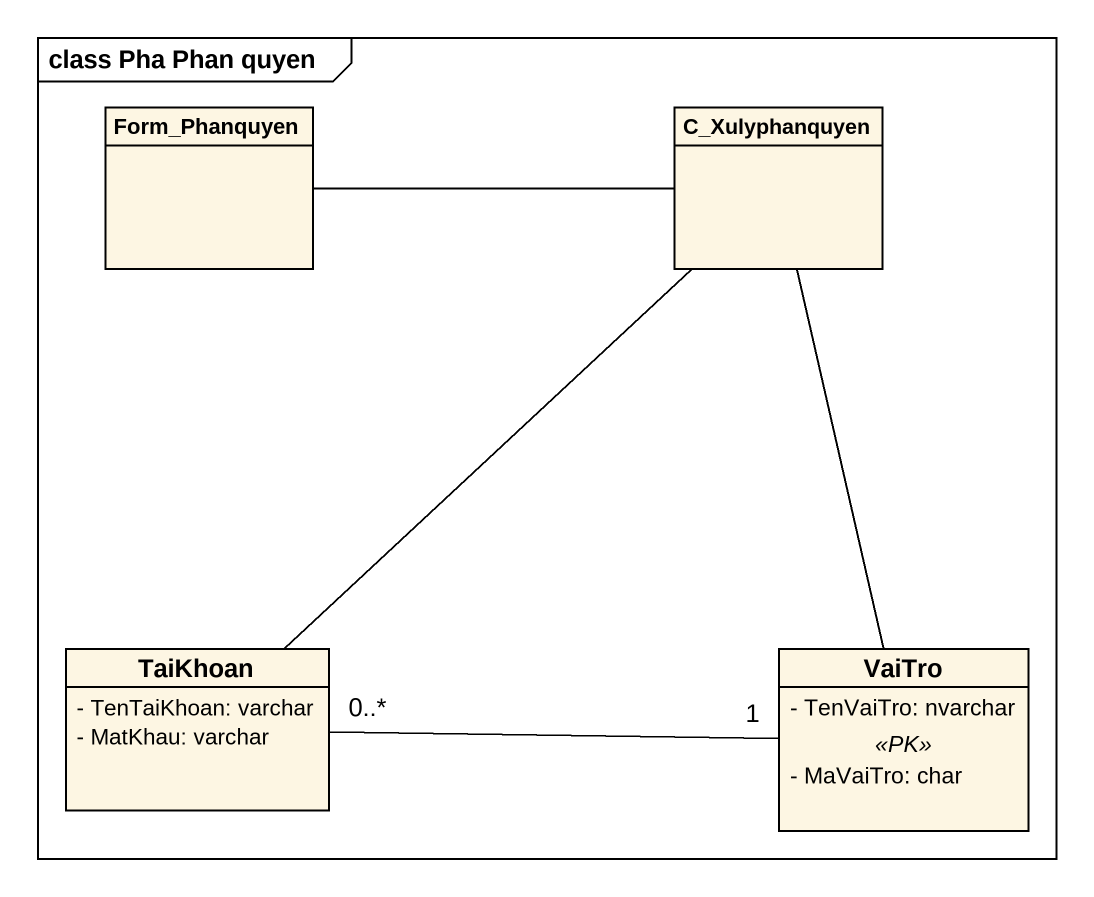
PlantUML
@startuml
mainframe class Pha Phan quyen
hide circle
hide empty members
skinparam classAttributeIconSize 0
class Form_Phanquyen
class C_Xulyphanquyen
class TaiKhoan {
  - TenTaiKhoan: varchar
  - MatKhau: varchar
}
class VaiTro {
  - TenVaiTro: nvarchar
  .. <<PK>> ..
  - MaVaiTro: char
}
Form_Phanquyen -right- C_Xulyphanquyen
C_Xulyphanquyen -- TaiKhoan
C_Xulyphanquyen -- VaiTro
TaiKhoan "0..*" -right- "1" VaiTro
@enduml
